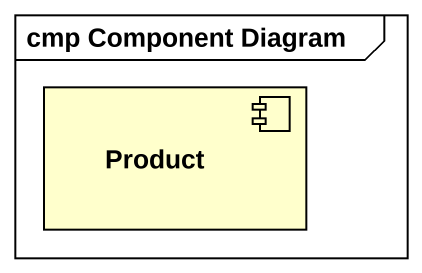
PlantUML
@startuml
mainframe cmp Component Diagram
component Product
@enduml
